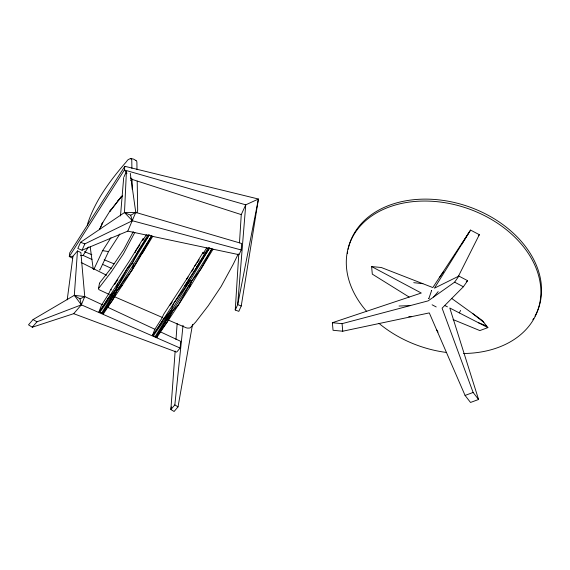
<?xml version="1.0" encoding="UTF-8"?>
<svg xmlns="http://www.w3.org/2000/svg" width="570" height="570" viewBox="0 0 570 570"><rect width="100%" height="100%" fill="white"/><g stroke="black" fill="none" stroke-linecap="round" stroke-linejoin="round"><path stroke-width="0.85" d="M210.373 248.627L239.058 254.705L241.195 249.959L132.368 220.74L124.481 212.546L126.419 171.442M238.759 254.355L235.253 310.002L238.823 311.363L241.245 306.005L258.417 199.03L124.83 166.305L69.725 252.866L69.284 256.543L72.461 258.139M239.478 242.87L241.26 214.605L245.741 204.83L258.417 199.03L237.69 304.587L235.253 310.002L235.731 307.394M73.694 313.678L176.65 352.125L180.127 348.056L81.36 304.843L74.314 295.338L77.477 250.942L80.869 252.51L84.745 296.55L81.36 304.843L73.694 313.678L32.291 327.216L28.5 324.829L33.074 319.556L74.314 295.338L84.745 296.55L102.5 304.836M175.154 351.02L170.872 409.545L174.099 411.476L178.032 406.852L192.532 324.401M175.995 339.492L177.163 323.532M241.195 249.959L241.673 243.497L135.767 212.411L124.481 212.546L80.555 242.286L77.834 248.477L82.052 250.237L127.794 231.121L147.787 235.36M87.581 225.278L87.623 224.687A3.641 0.599 -88.3 0 1 87.937 222.834C95.617 199.821 110.409 180.198 126.141 162.03C128.378 157.968 132.318 157.669 135.895 160.491M120.491 215.945L123.697 177.548M180.127 348.056L180.768 341.366L160.597 331.947M171.349 406.923L170.872 409.545L174.84 404.892L183.041 325.32M124.83 166.305L124.388 169.988L69.284 256.543L72.96 256.243L77.477 250.942M67.21 299.827L72.96 256.243M143.861 239.272L142.928 238.944L142.728 240.426L146.397 234.662M204.281 252.738L203.119 252.332L202.913 253.835L206.675 247.929M109.319 294.498L98.874 289.617L98.489 288.62L99.543 283.026L111.699 267.394L123.768 249.518L133.266 231.634M99.009 311.847C116.529 286.753 131.535 260.02 149.269 235.089L101.652 313.044L117.178 290.244L132.041 269.966L133.779 264.174L151.606 235.894C137.776 263.183 120.199 288.327 103.419 313.842L99.009 311.847L101.474 305.228L108.792 293.735L110.687 289.589L129.312 261.145L142.928 238.944M98.489 288.62L111.043 272.261L123.398 253.928L134.841 232.417M142.243 253.579L152.767 236.301L148.107 234.683L137.662 251.819L132.226 263.632L127.509 268.142L115.624 289.71L108.158 298.195L99.892 312.246L115.624 289.71L117.662 283.618M189.368 287.75L191.563 281.224L211.826 248.883C195.888 279.756 176.137 308.448 156.942 337.347L152.532 335.36L154.677 329.61L161.787 318.438L163.711 314.227L186.575 279.186L203.119 252.332M135.154 252.653L136.016 250.351L139.942 244.808M156.942 337.347L157.548 335.723M130.266 173.351L135.767 212.411L127.794 231.121M111 237.647L102.629 250.65L94.128 268.798A2.8 0.727 -83.6 0 1 93.779 269.425L93.423 269.574L93.181 268.684L90.203 246.881M119.864 234.006L108.557 251.57L100.263 269.247A2.672 0.691 -83.6 0 1 99.921 269.859L99.871 269.966A3.52 0.577 -88.3 0 1 99.479 269.774M82.052 250.237L84.844 243.889L132.368 220.74L130.68 215.246L124.481 212.546M124.032 176.786L126.077 172.204M122.172 285.47L117.178 290.244L112.632 300.098L102.536 313.443L133.779 264.174L132.226 263.632M238.274 253.885L233.372 263.981L221.146 286.446L208.242 305.762L195.774 321.936L190.601 327.522A3.719 1.774 11.4 0 1 189.418 328.042L187.694 328.099A3.491 1.667 11.4 0 1 185.898 327.665L168.499 320.126M458.287 276.5L479.32 234.683L470.571 230.088L432.83 287.565L381.316 267.508L371.611 266.568L372.31 274.134L409.146 297.063M459.32 312.902L460.589 310.394M110.623 209.903L102.821 222.442L99.444 229.682L102.821 222.442L101.859 223.547M169.832 305.527L172.268 301.95M114.541 284.601L117.869 279.564M428.918 298.402L431.654 290.379L431.326 290.643M132.041 269.966L151.606 235.894M196.408 267.294L208.328 247.672L212.995 249.29L200.982 269.061L191.563 281.224L172.696 310.849L155.175 336.549L190.01 280.682L209.496 248.078C189.646 276.6 172.453 306.874 152.532 335.36M461.536 244.608L469.509 231.612M470.571 230.088L434.433 288.178L458.871 276.079L467.628 280.675L463.374 286.76L442.099 308.178L473.121 392.459L478.579 399.484L470.521 402.456L465.07 395.43L429.288 312.902L342.755 331.22L333.051 330.286L332.36 322.72L421.28 293.03L371.611 266.568M80.584 255.609L83.106 255.403L88.464 246.995M130.715 180.633L131.606 179.229L130.573 177.911M209.496 248.078L184.837 285.926L190.01 280.682L191.563 281.224L178.161 305.363L172.696 310.849L156.059 336.948L167.345 321.9L172.696 310.849L171.142 310.308L162.863 320.005L153.416 335.759L171.142 310.308L173.643 303.511L190.01 280.682M188.05 276.984L186.575 279.186L187.794 278.11M191.492 271.84L193.458 268.897M478.615 235.695L479.32 234.683M332.36 322.72L342.064 323.66L428.177 300.86L454.625 282.164L458.871 276.079M194.712 266.112L196.222 264.003M197.234 262.592L199.243 259.778M439.292 277.64L443.688 271.626M121.389 196.707L109.853 211.406L121.317 196.629M433.649 296.991L438.18 291.612M122.457 195.638L117.976 200.783L122.023 196.329M32.291 327.216L36.986 321.808L81.36 304.843L79.964 298.901L74.314 295.338M466.267 281.744L467.628 280.675M428.604 298.495L428.968 298.231M130.68 215.246L135.767 212.411M79.964 298.901L84.745 296.55M451.497 298.31L482.434 320.589L487.892 327.615L479.833 330.579L453.079 319.563M465.07 395.43L473.121 392.459M399.05 306.033L410.35 305.584M408.754 316.706L411.369 316.692M413.749 282.663L422.883 283.689M102.629 250.65L108.557 251.57M151.264 236.094L208.634 248.256M131.606 179.229L241.26 214.605M115.624 289.71L117.178 290.244M110.687 289.589L111.62 289.916M80.555 242.286L84.844 243.889M478.365 322.706L486.524 325.855M241.245 306.005L237.69 304.587L245.741 204.83L124.388 169.988L126.968 173.287M84.417 251.641L91.827 254.697M104.167 259.778L114.043 263.846M130.779 158.546L131.364 158.923A3.748 1.924 -67.6 0 1 131.784 160.198L131.905 168.392M162.799 317.661L114.171 296.592M83.106 255.403L91.97 259.464M102.443 264.273L111.3 268.335M107.338 307.095L154.947 329.31M445.063 305.67L447.429 306.838M81.197 262.521L106.604 275.267M487.892 327.615L449.794 308L478.579 399.484M454.625 282.164L463.374 286.76M432.11 304.793L436.214 306.952M33.074 319.556L36.986 321.808M174.84 404.892L178.032 406.852M472.815 313.664L483.795 322.349M436.691 329.987L438.045 332.082M342.064 323.66L342.755 331.22M137.007 169.596L136.886 162.158A3.826 1.966 -67.6 0 0 135.539 160.462M137.199 181.16L137.676 209.903A3.876 1.988 -67.6 0 1 136.629 212.988M132.062 178.88L132.219 189.375M99.472 283.675A3.762 1.796 11.4 0 1 99.451 283.354M348.113 249.275A99.821 72.889 19.1 0 1 469.431 206.939A99.821 72.889 19.1 0 1 534.988 316.136M533.748 318.281A99.821 72.889 19.1 0 1 532.872 319.685M347.387 253.65A99.821 72.889 19.1 0 1 347.636 251.89M366.724 311.448A99.821 72.889 19.1 0 1 396.171 204.772A99.821 72.889 19.1 0 1 534.71 264.908A99.821 72.889 19.1 0 1 463.609 353.5M446.317 352.445A99.821 72.889 19.1 0 1 379 323.389"/></g></svg>
